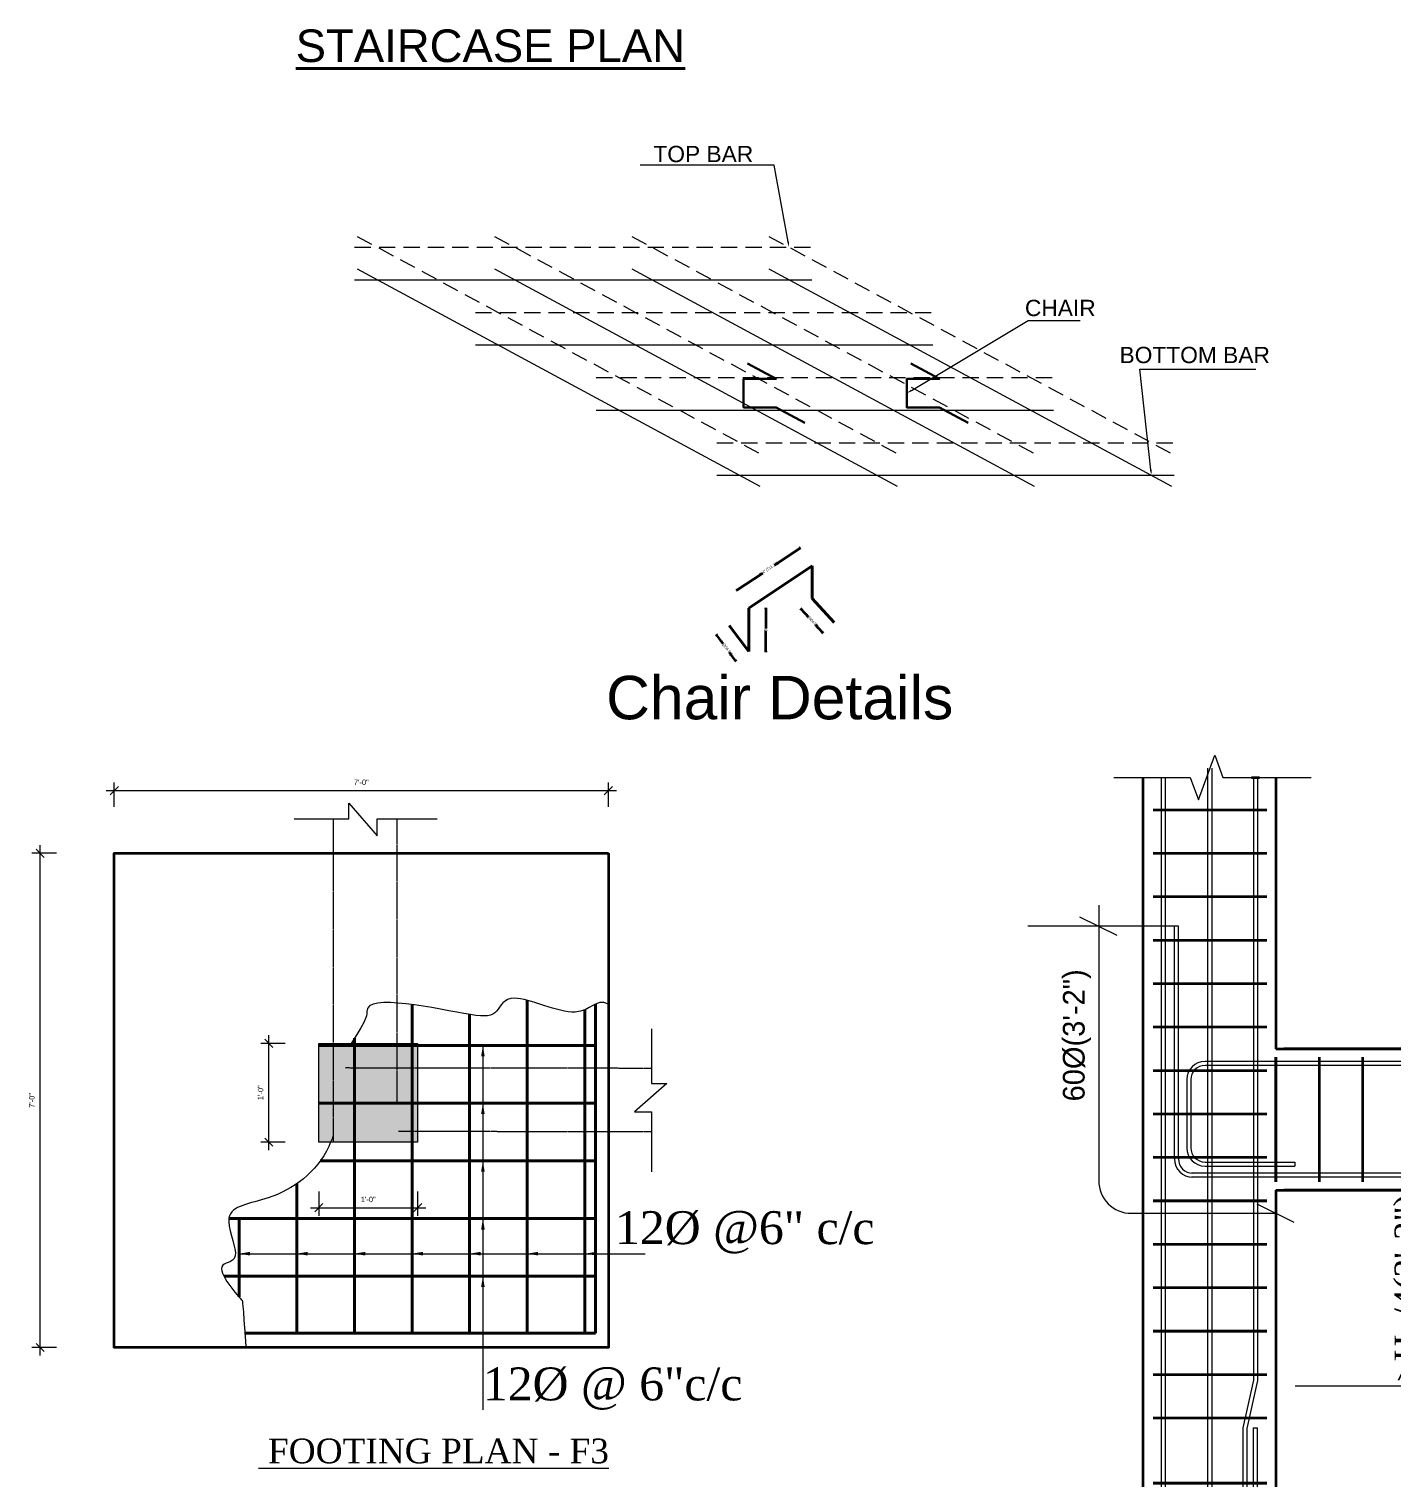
# Model space of a CAD drawing. Header units: inches. Extents: x 85856 to 287200, y -126184 to 75211.
# Drawn here: x 187379 to 187881, y -25104 to -24569 of the extents above; entities that cross this region are included whole.
import ezdxf
from ezdxf.enums import TextEntityAlignment as Align

# ---------------------------------------------------------------- set-up
doc = ezdxf.new("R2010")
doc.units = ezdxf.units.IN
doc.header["$LTSCALE"] = 0.5
doc.header["$MEASUREMENT"] = 0
doc.header["$PDMODE"] = 66
doc.linetypes.add('DASHED2', pattern=[0.375, 0.25, -0.125])
doc.linetypes.add('HIDDEN', pattern=[0.375, 0.25, -0.125])
for name, color, linetype, lineweight in [('0_Dimension', 72, 'Continuous', 9), ('4TEXT', 7, 'Continuous', 20), ('BAR', 5, 'Continuous', 40), ('colfill', 21, 'Continuous', 0), ('DIM', 4, 'Continuous', 5), ('DIM_LINE', 173, 'Continuous', 20), ('dimension', 100, 'Continuous', 13), ('dotted', 131, 'HIDDEN', 13), ('hatch', 9, 'Continuous', 5), ('ST-REINFOR', 201, 'Continuous', 40), ('STIRRUPS', 14, 'Continuous', 18), ('TEXT', 220, 'Continuous', 9), ('TRENCH', 1, 'Continuous', 35), ('wall', 1, 'Continuous', 40), ('WALL SEC', 2, 'Continuous', 35)]:
    doc.layers.add(name, color=color, linetype=linetype, lineweight=lineweight)
doc.layers.add('column', color=4, linetype='Continuous')
doc.styles.add('Arial Narrow', font='ARIALN.TTF')
doc.styles.add('Lettring Text', font='arial.ttf')
doc.styles.add('NIR', font='COPRGTL.TTF')
doc.styles.add('ordinary', font='arial.ttf')
doc.styles.add('PUMORI', font='arial.ttf')
doc.styles.add('Romans', font='romans.shx')
doc.styles.add('TAHOMA', font='tahoma.ttf', dxfattribs={"height": 9})
doc.styles.add('Text', font='GOTHIC.TTF', dxfattribs={"height": 6})
doc.styles.add('TIMES 48', font='times.ttf', dxfattribs={"height": 4})
doc.styles.add('times new roman', font='times.ttf', dxfattribs={"height": 7})
doc.dimstyles.new('1', dxfattribs={"dimtxt": 3, "dimasz": 0.15, "dimexe": 1, "dimexo": 1, "dimgap": 0.055, "dimtad": 1, "dimdec": 3, "dimlfac": 1000, "dimzin": 0, "dimdsep": 46, "dimlunit": 4, "dimtxsty": 'Romans', "dimblk": 'OBLIQUE', "dimcen": 0, "dimdle": 0.15, "dimclrd": 4, "dimclre": 4, "dimclrt": 7, "dimadec": 0, "dimazin": 0, "dimtfac": 1, "dimtdec": 3, "dimtofl": 0, "dimtmove": 2, "dimatfit": 3, "dimldrblk": 'OBLIQUE', "dimfxl": 2, "dimfxlon": 1, "dimtolj": 1, "dimtzin": 0, "dimlwd": -1, "dimarcsym": 0})
doc.dimstyles.new('ARROW', dxfattribs={"dimscale": 96, "dimtxt": 9, "dimasz": 0.125, "dimexe": 0.078125, "dimexo": 0.09375, "dimgap": 0.03125, "dimtad": 1, "dimdec": 0, "dimzin": 3, "dimdsep": 46, "dimlunit": 4, "dimtxsty": 'TAHOMA', "dimcen": 0.09375, "dimclrd": 256, "dimclre": 256, "dimclrt": 256, "dimadec": 0, "dimazin": 0, "dimtfac": 1, "dimtdec": 0, "dimtmove": 0, "dimatfit": 3, "dimfxl": 1, "dimfrac": 2, "dimtolj": 1, "dimtzin": 0, "dimarcsym": 0})
doc.dimstyles.new('Copy of Standard', dxfattribs={"dimtxt": 6, "dimasz": 2.875, "dimexe": 2, "dimexo": 4, "dimgap": 2, "dimtad": 1, "dimdec": 0, "dimrnd": 1, "dimzin": 0, "dimdsep": 46, "dimlunit": 4, "dimtxsty": 'Lettring Text', "dimcen": 0.1, "dimclrd": 7, "dimclre": 7, "dimclrt": 7, "dimazin": 0, "dimtfac": 0.645, "dimtdec": 0, "dimtmove": 1, "dimatfit": 0, "dimfxl": 3, "dimfxlon": 1, "dimtfillclr": 256, "dimtolj": 1, "dimtzin": 0, "dimlwd": -1, "dimlwe": -1, "dimarcsym": 2})
doc.dimstyles.new("gan2'", dxfattribs={"dimscale": 96, "dimtxt": 0.09375, "dimasz": 0.012, "dimexe": 0.09375, "dimexo": 0.15625, "dimgap": 0.03, "dimtad": 1, "dimdec": 1, "dimlfac": 0.25, "dimzin": 3, "dimdsep": 46, "dimlunit": 4, "dimtxsty": 'times new roman', "dimblk": 'gg', "dimcen": 0.09375, "dimdle": 0.09375, "dimse1": 1, "dimse2": 1, "dimclre": 34, "dimadec": 0, "dimazin": 0, "dimtfac": 1, "dimtdec": 1, "dimtix": 1, "dimtmove": 0, "dimatfit": 3, "dimfxl": 1, "dimfrac": 2, "dimtolj": 1, "dimtzin": 1, "dimarcsym": 0})
doc.dimstyles.new('nir 48', dxfattribs={"dimscale": 0.5, "dimtxt": 24, "dimasz": 3, "dimexe": 3, "dimexo": 6, "dimgap": 2, "dimtad": 3, "dimdec": 0, "dimzin": 3, "dimlunit": 4, "dimtxsty": 'NIR', "dimblk": 'OBLIQUE', "dimcen": 2.5, "dimdle": 3, "dimclrt": 3, "dimadec": 0, "dimazin": 0, "dimtfac": 1, "dimtdec": 0, "dimtmove": 2, "dimatfit": 3, "dimfxl": 1, "dimarcsym": 0})

# ---------------------------------------------------------------- blocks, each defined once
blk = doc.blocks.new('*D586')
at = {"layer": '0_Dimension', "color": 0, "linetype": 'Continuous', "lineweight": -2, "transparency": 16777216}
for p, q in [((143016.37, -37331.14), (143006.86, -37337.47)), ((142993.06, -37346.65), (143002.56, -37340.33))]:
    blk.add_line(p, q, dxfattribs=at)
at = {"layer": '0_Dimension', "color": 0, "linetype": 'Continuous', "lineweight": 5, "transparency": 16777216}
for p, q in [((143016.64, -37331.56), (143016.09, -37330.73)), ((142993.33, -37347.07), (142992.78, -37346.24))]:
    blk.add_line(p, q, dxfattribs=at)
at = {"layer": 'Defpoints', "color": 0, "linetype": 'Continuous', "transparency": 16777216}
for p in [(143016.37, -37331.14), (143020.75, -37337.74), (142997.44, -37353.25)]:
    blk.add_point(p, dxfattribs=at)
at = {"layer": '0_Dimension', "linetype": 'Continuous', "transparency": 16777216, "insert": (143004.71, -37338.9), "char_height": 1, "attachment_point": 5, "rotation": 33.6386, "style": 'Arial Narrow'}
blk.add_mtext('\\A1;2\'-4" [711.20]', dxfattribs=at)
blk = doc.blocks.new('_OBLIQUE')
at = {"color": 0, "linetype": 'ByBlock'}
blk.add_line((-0.5, -0.5), (0.5, 0.5), dxfattribs=at)
blk = doc.blocks.new('*D587')
at = {"layer": '0_Dimension', "color": 0, "linetype": 'Continuous', "lineweight": 5, "transparency": 16777216}
for p, q in [((143003.23, -37353.25), (143004.23, -37353.25)), ((143003.23, -37369.25), (143004.23, -37369.25))]:
    blk.add_line(p, q, dxfattribs=at)
at = {"layer": '0_Dimension', "color": 0, "linetype": 'Continuous', "lineweight": -2, "transparency": 16777216}
for p, q in [((143003.73, -37353.25), (143003.73, -37360.8)), ((143003.73, -37369.25), (143003.73, -37361.69))]:
    blk.add_line(p, q, dxfattribs=at)
at = {"layer": 'Defpoints', "color": 0, "linetype": 'Continuous', "transparency": 16777216}
for p in [(142997.44, -37353.25), (142997.44, -37369.25), (143003.73, -37369.25)]:
    blk.add_point(p, dxfattribs=at)
at = {"layer": '0_Dimension', "linetype": 'Continuous', "transparency": 16777216, "insert": (143003.73, -37361.25), "char_height": 1, "attachment_point": 5, "rotation": 90, "style": 'Arial Narrow'}
blk.add_mtext('\\A1;3"', dxfattribs=at)
blk = doc.blocks.new('*D588')
at = {"layer": '0_Dimension', "color": 0, "linetype": 'Continuous', "lineweight": 5, "transparency": 16777216}
for p, q in [((142985.91, -37362.88), (142985.11, -37363.47)), ((142993.09, -37372.49), (142992.29, -37373.09))]:
    blk.add_line(p, q, dxfattribs=at)
at = {"layer": '0_Dimension', "color": 0, "linetype": 'Continuous', "lineweight": -2, "transparency": 16777216}
for p, q in [((142985.51, -37363.18), (142987.9, -37366.37)), ((142992.69, -37372.79), (142990.3, -37369.6))]:
    blk.add_line(p, q, dxfattribs=at)
at = {"layer": 'Defpoints', "color": 0, "linetype": 'Continuous', "transparency": 16777216}
for p in [(142990.27, -37359.63), (142985.51, -37363.18), (142997.44, -37369.25)]:
    blk.add_point(p, dxfattribs=at)
at = {"layer": '0_Dimension', "linetype": 'Continuous', "transparency": 16777216, "insert": (142989.1, -37367.98), "char_height": 1, "attachment_point": 5, "rotation": 306.7222, "style": 'Arial Narrow'}
blk.add_mtext("\\A1;1' [304.80]", dxfattribs=at)
blk = doc.blocks.new('*D589')
at = {"layer": '0_Dimension', "color": 0, "linetype": 'Continuous', "lineweight": 5, "transparency": 16777216}
for p, q in [((143016.98, -37353.19), (143016.24, -37353.87)), ((143025.08, -37362.04), (143024.35, -37362.72))]:
    blk.add_line(p, q, dxfattribs=at)
at = {"layer": '0_Dimension', "color": 0, "linetype": 'Continuous', "lineweight": -2, "transparency": 16777216}
for p, q in [((143016.61, -37353.53), (143019.3, -37356.47)), ((143024.72, -37362.38), (143022.02, -37359.44))]:
    blk.add_line(p, q, dxfattribs=at)
at = {"layer": 'Defpoints', "color": 0, "linetype": 'Continuous', "transparency": 16777216}
for p in [(143020.75, -37349.74), (143028.86, -37358.58), (143024.72, -37362.38)]:
    blk.add_point(p, dxfattribs=at)
at = {"layer": '0_Dimension', "linetype": 'Continuous', "transparency": 16777216, "insert": (143020.66, -37357.96), "char_height": 1, "attachment_point": 5, "rotation": 312.4917, "style": 'Arial Narrow'}
blk.add_mtext("\\A1;1' [304.80]", dxfattribs=at)
blk = doc.blocks.new('gg')
at = {"layer": 'DIM'}
for p, q in [((0, 6), (0, -6)), ((-4.24, -4.24), (4.24, 4.24))]:
    blk.add_line(p, q, dxfattribs=at)
blk = doc.blocks.new('*D511')
at = {"layer": 'Defpoints', "color": 0, "lineweight": -3, "transparency": 16777216}
for p in [(78090.58, 75599.17), (78090.58, 75527), (78128.79, 75527)]:
    blk.add_point(p, dxfattribs=at)
at = {"layer": 'DIM', "color": 0, "lineweight": -2, "transparency": 16777216}
for p, q in [((78128.79, 75600.32), (78128.79, 75601.47)), ((78128.79, 75599.17), (78128.79, 75527)), ((78128.79, 75525.85), (78128.79, 75524.7))]:
    blk.add_line(p, q, dxfattribs=at)
at = {"layer": 'DIM', "color": 0, "lineweight": -2, "transparency": 16777216, "xscale": 1.152, "yscale": 1.152, "zscale": 1.152}
for p, rotation in [((78128.79, 75599.17), 270), ((78128.79, 75527), 90)]:
    blk.add_blockref('gg', p, dxfattribs=dict(at, rotation=rotation))
at = {"layer": 'DIM', "color": 0, "transparency": 16777216, "insert": (78119.87, 75563.08), "char_height": 9, "attachment_point": 5, "rotation": 90, "style": 'times new roman'}
blk.add_mtext('\\A1;>Hc/4(2\'-2")', dxfattribs=at)
blk = doc.blocks.new('*D512')
at = {"layer": 'Defpoints', "color": 0, "lineweight": -3, "transparency": 16777216}
for p in [(78053.04, 75275.33), (78128.73, 75275.33), (78090.58, 75203.17)]:
    blk.add_point(p, dxfattribs=at)
at = {"layer": 'DIM', "color": 0, "lineweight": -2, "transparency": 16777216}
for p, q in [((78128.73, 75276.48), (78128.73, 75277.64)), ((78128.73, 75203.17), (78128.73, 75275.33)), ((78128.73, 75202.01), (78128.73, 75200.86))]:
    blk.add_line(p, q, dxfattribs=at)
at = {"layer": 'DIM', "color": 0, "lineweight": -2, "transparency": 16777216, "xscale": 1.152, "yscale": 1.152, "zscale": 1.152}
for p, rotation in [((78128.73, 75275.33), 270), ((78128.73, 75203.17), 90)]:
    blk.add_blockref('gg', p, dxfattribs=dict(at, rotation=rotation))
at = {"layer": 'DIM', "color": 0, "transparency": 16777216, "insert": (78119.82, 75239.25), "char_height": 9, "attachment_point": 5, "rotation": 90, "style": 'times new roman'}
blk.add_mtext('\\A1;>Hc/4(2\'-2")', dxfattribs=at)
blk = doc.blocks.new('*D513')
at = {"layer": 'Defpoints', "color": 0, "lineweight": -3, "transparency": 16777216}
for p in [(78128.79, 75527), (78128.79, 75527), (78053.04, 75275.33)]:
    blk.add_point(p, dxfattribs=at)
at = {"layer": 'DIM', "color": 0, "lineweight": -2, "transparency": 16777216}
blk.add_line((78128.79, 75276.48), (78128.79, 75525.85), dxfattribs=at)
at = {"layer": 'DIM', "color": 0, "lineweight": -2, "transparency": 16777216, "xscale": 1.152, "yscale": 1.152, "zscale": 1.152}
for p, rotation in [((78128.79, 75527), 90), ((78128.79, 75275.33), 270)]:
    blk.add_blockref('gg', p, dxfattribs=dict(at, rotation=rotation))
at = {"layer": 'DIM', "color": 0, "transparency": 16777216, "insert": (78119.87, 75401.17), "char_height": 9, "attachment_point": 5, "rotation": 90, "style": 'times new roman'}
blk.add_mtext('\\A1;<Hc/2(4\'-4")', dxfattribs=at)
blk = doc.blocks.new('*D514')
at = {"layer": 'Defpoints', "color": 0, "lineweight": -3, "transparency": 16777216}
for p in [(78156.98, 75527), (78156.98, 75527), (78081.24, 75275.33)]:
    blk.add_point(p, dxfattribs=at)
at = {"layer": 'DIM', "color": 0, "lineweight": -2, "transparency": 16777216}
for p, q in [((78156.73, 75527), (78156.9, 75527)), ((78156.98, 75275.46), (78156.98, 75526.88)), ((78081.49, 75275.33), (78157.06, 75275.33))]:
    blk.add_line(p, q, dxfattribs=at)
at = {"layer": 'DIM', "color": 0, "lineweight": -3, "transparency": 16777216}
for points in [[(78156.96, 75526.88), (78157, 75526.88), (78156.98, 75527)], [(78156.96, 75275.46), (78157, 75275.46), (78156.98, 75275.33)]]:
    blk.add_solid(points, dxfattribs=at)
at = {"layer": 'DIM', "color": 7, "transparency": 16777216, "insert": (78150.94, 75401.17), "char_height": 9, "attachment_point": 5, "rotation": 90, "style": 'TAHOMA'}
blk.add_mtext('\\A1;zone for splicing of column bars', dxfattribs=at)
blk = doc.blocks.new('*D1121')
at = {"layer": 'Defpoints', "color": 0, "transparency": 16777216}
for p in [(84188, -112604.92), (84201.66, -112604.92), (84201.66, -112695.93)]:
    blk.add_point(p, dxfattribs=at)
at = {"layer": 'DIM_LINE', "color": 0, "linetype": 'ByBlock', "lineweight": -2, "transparency": 16777216}
blk.add_line((84188, -112697.43), (84188, -112603.42), dxfattribs=at)
at = {"layer": 'DIM_LINE', "color": 0, "lineweight": -2, "transparency": 16777216}
for p, q in [((84191, -112604.92), (84186.5, -112604.92)), ((84191, -112695.93), (84186.5, -112695.93))]:
    blk.add_line(p, q, dxfattribs=at)
at = {"layer": 'DIM_LINE', "color": 0, "lineweight": -2, "transparency": 16777216, "xscale": 1.5, "yscale": 1.5, "zscale": 1.5}
for p, rotation in [((84188, -112604.92), 90), ((84188, -112695.93), 270)]:
    blk.add_blockref('_OBLIQUE', p, dxfattribs=dict(at, rotation=rotation))
at = {"layer": 'DIM_LINE', "color": 3, "transparency": 16777216, "insert": (84186.47, -112650.43), "char_height": 1, "attachment_point": 5, "rotation": 90, "style": 'NIR'}
blk.add_mtext('7\'-0"', dxfattribs=at)
blk = doc.blocks.new('*D1122')
at = {"layer": 'Defpoints', "color": 0, "transparency": 16777216}
for p in [(84292.68, -112593.37), (84201.66, -112604.92), (84292.68, -112604.92)]:
    blk.add_point(p, dxfattribs=at)
at = {"layer": 'DIM_LINE', "color": 0, "linetype": 'ByBlock', "lineweight": -2, "transparency": 16777216}
blk.add_line((84200.16, -112593.37), (84294.18, -112593.37), dxfattribs=at)
at = {"layer": 'DIM_LINE', "color": 0, "lineweight": -2, "transparency": 16777216}
for p, q in [((84201.66, -112596.37), (84201.66, -112591.87)), ((84292.68, -112596.37), (84292.68, -112591.87))]:
    blk.add_line(p, q, dxfattribs=at)
at = {"layer": 'DIM_LINE', "color": 0, "lineweight": -2, "transparency": 16777216, "xscale": 1.5, "yscale": 1.5, "zscale": 1.5, "rotation": 180}
blk.add_blockref('_OBLIQUE', (84201.66, -112593.37), dxfattribs=at)
at = {"layer": 'DIM_LINE', "color": 0, "lineweight": -2, "transparency": 16777216, "xscale": 1.5, "yscale": 1.5, "zscale": 1.5}
blk.add_blockref('_OBLIQUE', (84292.68, -112593.37), dxfattribs=at)
at = {"layer": 'DIM_LINE', "color": 3, "transparency": 16777216, "insert": (84247.17, -112591.84), "char_height": 1, "attachment_point": 5, "style": 'NIR'}
blk.add_mtext('7\'-0"', dxfattribs=at)
blk = doc.blocks.new('*D1127')
at = {"layer": 'Defpoints', "color": 0, "transparency": 16777216}
for p in [(84230.13, -112639.92), (84239.33, -112639.92), (84239.33, -112658.11)]:
    blk.add_point(p, dxfattribs=at)
at = {"layer": 'DIM_LINE', "color": 0, "linetype": 'ByBlock', "lineweight": -2, "transparency": 16777216}
blk.add_line((84230.13, -112659.61), (84230.13, -112638.42), dxfattribs=at)
at = {"layer": 'DIM_LINE', "color": 0, "lineweight": -2, "transparency": 16777216}
for p, q in [((84233.13, -112639.92), (84228.63, -112639.92)), ((84233.13, -112658.11), (84228.63, -112658.11))]:
    blk.add_line(p, q, dxfattribs=at)
at = {"layer": 'DIM_LINE', "color": 0, "lineweight": -2, "transparency": 16777216, "xscale": 1.5, "yscale": 1.5, "zscale": 1.5}
for p, rotation in [((84230.13, -112639.92), 90), ((84230.13, -112658.11), 270)]:
    blk.add_blockref('_OBLIQUE', p, dxfattribs=dict(at, rotation=rotation))
at = {"layer": 'DIM_LINE', "color": 3, "transparency": 16777216, "insert": (84228.61, -112649.01), "char_height": 1, "attachment_point": 5, "rotation": 90, "style": 'NIR'}
blk.add_mtext('1\'-0"', dxfattribs=at)
blk = doc.blocks.new('*D1128')
at = {"layer": 'Defpoints', "color": 0, "transparency": 16777216}
for p in [(84239.33, -112658.11), (84257.54, -112658.11), (84257.54, -112670.19)]:
    blk.add_point(p, dxfattribs=at)
at = {"layer": 'DIM_LINE', "color": 0, "lineweight": -2, "transparency": 16777216}
for p, q in [((84239.33, -112667.19), (84239.33, -112671.69)), ((84257.54, -112667.19), (84257.54, -112671.69))]:
    blk.add_line(p, q, dxfattribs=at)
at = {"layer": 'DIM_LINE', "color": 0, "linetype": 'ByBlock', "lineweight": -2, "transparency": 16777216}
blk.add_line((84237.83, -112670.19), (84259.04, -112670.19), dxfattribs=at)
at = {"layer": 'DIM_LINE', "color": 0, "lineweight": -2, "transparency": 16777216, "xscale": 1.5, "yscale": 1.5, "zscale": 1.5, "rotation": 180}
blk.add_blockref('_OBLIQUE', (84239.33, -112670.19), dxfattribs=at)
at = {"layer": 'DIM_LINE', "color": 0, "lineweight": -2, "transparency": 16777216, "xscale": 1.5, "yscale": 1.5, "zscale": 1.5}
blk.add_blockref('_OBLIQUE', (84257.54, -112670.19), dxfattribs=at)
at = {"layer": 'DIM_LINE', "color": 3, "transparency": 16777216, "insert": (84248.44, -112668.68), "char_height": 1, "attachment_point": 5, "style": 'NIR'}
blk.add_mtext('1\'-0"', dxfattribs=at)
blk = doc.blocks.new('MM')
at = {"layer": 'BAR', "linetype": 'DASHED2', "lineweight": 0, "ltscale": 48}
for p, q in [((142853.1990374, -37216.3164975), (143001.5204004, -37296.3164975)), ((142903.7552484, -37216.3164975), (143052.0766114, -37296.3164975)), ((142954.3114575, -37216.3164975), (143102.6328214, -37296.3164975)), ((143004.8676695, -37216.3164975), (143153.1890319, -37296.3164975)), ((142852.1890701, -37220.3164975), (143020.7097715, -37220.3164975)), ((142896.6854786, -37244.3164975), (143065.2061809, -37244.3164975)), ((142941.181888, -37268.3164975), (143109.7025903, -37268.3164975)), ((142985.6782964, -37292.3164975), (143154.1989983, -37292.3164975))]:
    blk.add_line(p, q, dxfattribs=at)
at = {"layer": 'dimension', "linetype": 'Continuous', "extrusion": (0, 0, -1)}
for points in [[(-143011.9254507, -37218.3488514), (-143006.7694787, -37190.033128), (-142957.3694881, -37190.033128)], [(-143057.3625559, -37273.0751374), (-143100.3170675, -37247.3309377), (-143119.4821833, -37247.3309377)], [(-143145.5545567, -37302.3284588), (-143141.4834398, -37265.2714449), (-143184.27541, -37265.2714449)]]:
    blk.add_lwpolyline(points, dxfattribs=at)
for points in [[(-143011.5975097, -37218.4085658), (-143012.2837371, -37220.3164975), (-143012.2533921, -37218.2891371)], [(-143057.1911968, -37272.7892227), (-143055.6470693, -37274.1032916), (-143057.5339154, -37273.361052)], [(-143145.2232169, -37302.3648601), (-143145.7729629, -37304.3164975), (-143145.8858961, -37302.2920575)]]:
    blk.add_solid(points, dxfattribs=at)
at = {"layer": 'wall', "lineweight": 0, "ltscale": 48}
for p, q in [((142853.1990374, -37228.3164975), (143001.5204004, -37308.3164975)), ((142903.7552484, -37228.3164975), (143052.0766114, -37308.3164975)), ((142954.3114575, -37228.3164975), (143102.6328214, -37308.3164975)), ((143004.8676695, -37228.3164975), (143153.1890319, -37308.3164975)), ((142852.1890701, -37232.3164975), (143020.7097715, -37232.3164975)), ((142896.6854786, -37256.3164975), (143065.2061809, -37256.3164975)), ((142941.181888, -37280.3164975), (143109.7025903, -37280.3164975)), ((142985.6782964, -37304.3164975), (143154.1989983, -37304.3164975))]:
    blk.add_line(p, q, dxfattribs=at)
at = {"layer": 'wall', "linetype": 'Continuous'}
for p, q in [((142997.4425999, -37353.2463377), (143020.7539421, -37337.7356542)), ((143020.7539421, -37337.7356542), (143020.7539421, -37349.7356542)), ((143020.7539421, -37349.7356542), (143028.8597384, -37358.5841611)), ((142997.4425999, -37369.2463377), (142997.4425999, -37353.2463377)), ((142990.2673756, -37359.6278045), (142997.4425999, -37369.2463377))]:
    blk.add_line(p, q, dxfattribs=at)
at = {"layer": 'wall', "lineweight": 30}
for points in [[(142996.9619249, -37263.1648123), (143007.5235733, -37268.8614418), (142995.5235733, -37268.8614418), (142995.5235733, -37279.3451415), (143007.5235733, -37279.3451415), (143018.0852207, -37285.041771)], [(143057.085421, -37263.1648123), (143067.6470679, -37268.8614418), (143055.6470693, -37268.8614418), (143055.6470693, -37279.3451415), (143067.6470679, -37279.3451415), (143078.2087167, -37285.041771)]]:
    blk.add_lwpolyline(points, dxfattribs=at)
at = {"layer": '4TEXT', "lineweight": 15, "ltscale": 48, "char_height": 6, "attachment_point": 9, "style": 'PUMORI'}
for s, insert in [('TOP BAR', (142999.0846261, -37189.0594714)), ('CHAIR', (143125.253764, -37245.7824194)), ('BOTTOM BAR', (143189.4459542, -37263.1000116))]:
    blk.add_mtext(s, dxfattribs=dict(at, insert=insert))
at = {"layer": '4TEXT', "lineweight": 15, "insert": (143008.8331996, -37386.3339774), "char_height": 16, "width": 826.180870652, "attachment_point": 5, "style": 'PUMORI'}
blk.add_mtext('Chair Details', dxfattribs=at)
at = {"layer": '0_Dimension', "linetype": 'Continuous'}
for p1, p2, distance, picture, middle in [((142997.4425999, -37353.2463377), (143020.7539421, -37337.7356542), 7.9184476, '*D586', (143004.7118233, -37338.8985087)), ((143020.7539421, -37349.7356542), (143028.8597384, -37358.5841611), -5.6197117, '*D589', (143020.6630022, -37357.9559275)), ((142997.4425999, -37369.2463377), (142990.2673756, -37359.6278045), 5.9329222, '*D588', (142989.0994874, -37367.9845747))]:
    dim = blk.add_aligned_dim(p1=p1, p2=p2, distance=distance, dimstyle='1', dxfattribs=at)
    dim.commit()
    dim.dimension.update_dxf_attribs({"geometry": picture, "text_midpoint": middle})
dim = blk.add_aligned_dim(p1=(142997.4425999, -37353.2463377), p2=(142997.4425999, -37369.2463377), distance=6.2827792, text='3"', dimstyle='1', dxfattribs=at)
dim.commit()
dim.dimension.update_dxf_attribs({"geometry": '*D587', "text_midpoint": (143003.7253791, -37361.2463377)})
blk = doc.blocks.new('EWTDF')
at = {"layer": 'colfill'}
for p, q in [((78061.92, 75511.66), (78063.42, 75511.66)), ((78059.46, 75392.57), (78057.96, 75392.57))]:
    blk.add_line(p, q, dxfattribs=at)
at = {"layer": 'DIM'}
for p, q in [((77997.87, 75699.78), (78011.55, 75693.1)), ((78063.12, 75594.06), (78076.8, 75587.37)), ((78135.7, 75527), (78077.35, 75527)), ((77984.9, 75350.21), (77952.72, 75306.18)), ((77952.72, 75306.18), (77990.08, 75317.74)), ((78053.04, 75275.33), (78175.01, 75275.33))]:
    blk.add_line(p, q, dxfattribs=at)
at = {"layer": 'DIM', "linetype": 'HIDDEN'}
blk.add_line((78033.54, 75696.34), (77978.67, 75696.34), dxfattribs=at)
at = {"layer": 'DIM'}
blk.add_lwpolyline([(78004.91, 75704.18), (78004.91, 75602.62, 0.414214), (78016.91, 75590.62), (78070.17, 75590.62)], format="xyb", dxfattribs=at)
blk.add_ellipse((78041.83, 75351.48), major_axis=(-1.88, 84), ratio=0.677645, start_param=1.968998, end_param=7.853982, dxfattribs=at)
at = {"layer": 'hatch', "linetype": 'Continuous'}
for points in [[(78010.5, 75751.14), (78038.65, 75751.14), (78041.65, 75742.9), (78047.65, 75759.38), (78050.65, 75751.14), (78083.16, 75751.14)], [(78194.22, 75582.29), (78194.22, 75616.19), (78202.47, 75619.19), (78185.98, 75625.19), (78194.22, 75628.19), (78194.22, 75667.43)], [(78194.22, 75138.29), (78194.22, 75176.19), (78202.47, 75179.19), (78185.98, 75185.19), (78194.22, 75188.19), (78194.22, 75211.15)], [(78010.5, 75065.32), (78038.65, 75065.32), (78041.65, 75057.07), (78047.65, 75073.56), (78050.65, 75065.32), (78083.16, 75065.32)]]:
    blk.add_lwpolyline(points, dxfattribs=at)
at = {"layer": 'STIRRUPS', "const_width": 1}
for points in [[(78066.92, 75739.22), (78024.92, 75739.22)], [(78066.92, 75723.22), (78024.92, 75723.22)], [(78066.92, 75707.22), (78024.92, 75707.22)], [(78066.92, 75691.22), (78024.92, 75691.22)], [(78066.92, 75675.22), (78024.92, 75675.22)], [(78066.92, 75659.22), (78024.92, 75659.22)], [(78070.17, 75648.17), (78070.17, 75602.12)], [(78086.17, 75648.17), (78086.17, 75602.12)], [(78102.17, 75648.17), (78102.17, 75602.12)], [(78118.17, 75648.17), (78118.17, 75602.12)], [(78134.17, 75648.17), (78134.17, 75602.12)], [(78150.17, 75648.17), (78150.17, 75602.12)], [(78166.17, 75648.17), (78166.17, 75602.12)], [(78182.17, 75648.17), (78182.17, 75602.12)], [(78066.92, 75643.22), (78024.92, 75643.22)], [(78066.92, 75627.22), (78024.92, 75627.22)], [(78066.92, 75611.22), (78024.92, 75611.22)], [(78066.92, 75611.22), (78024.92, 75611.22)], [(78066.92, 75595.22), (78024.92, 75595.22)], [(78066.92, 75579.22), (78024.92, 75579.22)], [(78066.92, 75563.22), (78024.92, 75563.22)], [(78066.92, 75547.22), (78024.92, 75547.22)], [(78066.92, 75531.22), (78024.92, 75531.22)], [(78066.92, 75515.22), (78024.92, 75515.22)], [(78066.92, 75491.22), (78024.92, 75491.22)], [(78066.92, 75467.22), (78024.92, 75467.22)], [(78066.92, 75443.22), (78024.92, 75443.22)], [(78066.92, 75419.22), (78024.92, 75419.22)], [(78066.92, 75395.22), (78024.92, 75395.22)], [(78066.92, 75371.22), (78024.92, 75371.22)], [(78066.92, 75347.22), (78024.92, 75347.22)], [(78066.92, 75323.22), (78024.92, 75323.22)], [(78066.92, 75291.22), (78024.92, 75291.22)], [(78066.92, 75275.22), (78024.92, 75275.22)], [(78066.92, 75259.22), (78024.92, 75259.22)], [(78066.92, 75243.22), (78024.92, 75243.22)], [(78066.92, 75227.22), (78024.92, 75227.22)], [(78066.92, 75211.22), (78024.92, 75211.22)], [(78070.17, 75200.17), (78070.17, 75158.12)], [(78086.17, 75200.17), (78086.17, 75158.12)], [(78102.17, 75200.17), (78102.17, 75158.12)], [(78118.17, 75200.17), (78118.17, 75158.12)], [(78134.17, 75200.17), (78134.17, 75158.12)], [(78150.17, 75200.17), (78150.17, 75158.12)], [(78166.17, 75200.17), (78166.17, 75158.12)], [(78066.92, 75195.22), (78024.92, 75195.22)], [(78066.92, 75179.22), (78024.92, 75179.22)], [(78066.92, 75163.22), (78024.92, 75163.22)], [(78066.92, 75147.22), (78024.92, 75147.22)], [(78066.92, 75131.22), (78024.92, 75131.22)], [(78066.92, 75115.22), (78024.92, 75115.22)], [(78066.92, 75099.22), (78024.92, 75099.22)], [(78066.92, 75083.22), (78024.92, 75083.22)]]:
    blk.add_lwpolyline(points, dxfattribs=at)
at = {"layer": 'TRENCH'}
for p, q in [((78021.17, 75751.14), (78021.17, 75065.32)), ((78061.17, 75751.14), (78064.17, 75751.14)), ((78070.17, 75751.14), (78070.17, 75651.17)), ((78070.17, 75651.17), (78194.22, 75651.17)), ((78194.22, 75651.17), (78073.17, 75651.17)), ((78070.17, 75599.17), (78070.17, 75203.17)), ((78070.17, 75599.17), (78194.22, 75599.17)), ((78194.22, 75599.17), (78073.17, 75599.17)), ((78070.17, 75222.11), (78194.22, 75222.11)), ((78070.17, 75203.17), (78194.22, 75203.17)), ((78070.17, 75155.17), (78194.22, 75155.17)), ((78070.17, 75155.17), (78070.17, 75065.32)), ((78070.17, 75155.17), (78194.22, 75155.17)), ((78194.22, 75155.17), (78073.17, 75155.17))]:
    blk.add_line(p, q, dxfattribs=at)
at = {"layer": 'wall', "color": 3, "lineweight": 0}
for p, q in [((78032.79, 75610.66), (78032.79, 75696.34)), ((78034.29, 75696.34), (78032.79, 75696.34)), ((78034.29, 75610.66), (78034.29, 75696.34)), ((78194.22, 75646.61), (78044.07, 75646.61)), ((78194.22, 75645.11), (78044.07, 75645.11)), ((78037.32, 75639.86), (78037.32, 75614.77)), ((78038.82, 75639.86), (78038.82, 75614.77)), ((78044.07, 75609.52), (78077.2, 75609.52)), ((78044.07, 75608.02), (78077.2, 75608.02)), ((78077.2, 75609.52), (78077.2, 75608.02)), ((78194.22, 75605.41), (78039.09, 75605.41)), ((78194.22, 75603.91), (78039.09, 75603.91)), ((78029.42, 75399.41), (78027.92, 75399.41)), ((78032.79, 75166.66), (78032.79, 75252.34)), ((78034.29, 75252.34), (78032.79, 75252.34)), ((78034.29, 75166.66), (78034.29, 75252.34)), ((78194.22, 75198.61), (78044.07, 75198.61)), ((78194.22, 75197.11), (78044.07, 75197.11)), ((78037.32, 75191.86), (78037.32, 75171.99)), ((78038.82, 75191.86), (78038.82, 75171.99)), ((78044.07, 75166.74), (78077.2, 75166.74)), ((78044.07, 75165.24), (78077.2, 75165.24)), ((78077.2, 75166.74), (78077.2, 75165.24)), ((78194.22, 75161.41), (78039.54, 75161.41)), ((78194.22, 75159.91), (78039.54, 75159.91))]:
    blk.add_line(p, q, dxfattribs=at)
for points in [[(78027.92, 75751.14), (78027.92, 75418.06), (78031.87, 75399.25), (78031.87, 75275.33)], [(78029.42, 75751.14), (78029.42, 75418.21), (78033.37, 75399.41), (78033.37, 75275.33)], [(78045.17, 75068.8), (78045.17, 75754.63)], [(78046.67, 75068.8), (78046.67, 75754.63)], [(78061.92, 75751.14), (78061.92, 75529.19), (78057.96, 75511.56), (78057.96, 75392.57)], [(78063.42, 75751.14), (78063.42, 75529.02), (78059.46, 75511.4), (78059.46, 75392.57)], [(78061.92, 75065.32), (78061.92, 75511.66)], [(78063.42, 75065.32), (78063.42, 75511.66)], [(78027.92, 75399.41), (78027.92, 75065.32)], [(78029.42, 75399.41), (78029.42, 75065.32)]]:
    blk.add_lwpolyline(points, dxfattribs=at)
for centre, radius, start, end in [((78044.07, 75639.86), 6.75, 90, 180), ((78044.07, 75639.86), 5.25, 90, 180), ((78044.07, 75614.77), 6.75, 180, 270), ((78044.07, 75614.77), 5.25, 180, 270), ((78039.54, 75610.66), 6.75, 180, 270), ((78039.54, 75610.66), 5.25, 180, 270), ((78044.07, 75191.86), 6.75, 90, 180), ((78044.07, 75191.86), 5.25, 90, 180), ((78044.07, 75171.99), 6.75, 180, 270), ((78044.07, 75171.99), 5.25, 180, 270), ((78039.54, 75166.66), 6.75, 180, 270), ((78039.54, 75166.66), 5.25, 180, 270)]:
    blk.add_arc(centre, radius, start, end, dxfattribs=at)
at = {"layer": 'DIM', "style": 'Text'}
blk.add_text(' beam', height=8, dxfattribs=at).set_placement((78172.72, 75677.63))
blk.add_text('60%%C(3\'-2")', height=8, rotation=90, dxfattribs=at).set_placement((77999.71, 75631.86))
at = {"layer": 'TEXT', "style": 'TAHOMA'}
for s, height, p in [('X', 14, (77935.94, 75297.47)), ('slab', 8, (78189.68, 75254.02)), (' beam', 8, (78204.83, 75212.39))]:
    blk.add_text(s, height=height, dxfattribs=at).set_placement(p)
at = {"layer": 'TEXT', "insert": (77986.58, 75046.56), "char_height": 14, "width": 247.7523, "attachment_point": 1, "style": 'TAHOMA'}
blk.add_mtext('{\\LL-SECTION OF COLUMN WITH LAPPING}', dxfattribs=at)
at = {"layer": 'DIM'}
for base, p1, p2, text, picture, middle in [((78128.79, 75527), (78090.58, 75599.17), (78090.58, 75527), '>Hc/4(2\'-2")', '*D511', (78119.87, 75563.08)), ((78128.79, 75527), (78053.04, 75275.33), (78128.79, 75527), '<Hc/2(4\'-4")', '*D513', (78119.87, 75401.17)), ((78128.73, 75275.33), (78090.58, 75203.17), (78053.04, 75275.33), '>Hc/4(2\'-2")', '*D512', (78119.82, 75239.25))]:
    dim = blk.add_linear_dim(base=base, p1=p1, p2=p2, angle=90, text=text, dimstyle="gan2'", dxfattribs=at)
    dim.commit()
    dim.dimension.update_dxf_attribs({"geometry": picture, "text_midpoint": middle})
dim = blk.add_linear_dim(base=(78156.98, 75527), p1=(78081.24, 75275.33), p2=(78156.98, 75527), angle=90, text='zone for splicing of column bars', dimstyle='ARROW', override={"dimscale": 1, "dimtmove": 1}, dxfattribs=at)
dim.commit()
dim.dimension.update_dxf_attribs({"geometry": '*D514', "text_midpoint": (78150.94, 75401.17)})
for points in [[(78146.69, 75648.92), (78146.69, 75682.17), (78167.27, 75682.17)], [(78166.52, 75216.85), (78166.52, 75257.11), (78187.1, 75257.11)], [(78182.87, 75168.26), (78182.87, 75215.49), (78203.45, 75215.49)]]:
    blk.add_leader(points, dimstyle='ARROW', override={"dimscale": 1, "dimgap": 0.03125, "dimtad": 0}, dxfattribs=at)
blk = doc.blocks.new('DFHRH')
at = {"layer": 'column'}
blk.add_hatch(color=256, dxfattribs=at).paths.add_polyline_path([(84239.34, -112639.91), (84239.34, -112658.11), (84257.54, -112658.11), (84257.54, -112639.91)])
at = {"layer": 'DIM_LINE'}
blk.add_lwpolyline([(84239.33, -112658.11), (84239.33, -112639.92), (84257.54, -112639.92), (84257.54, -112658.11), (84239.33, -112658.11)], dxfattribs=at)
for points, knots in [([(84292.68, -112632.69), (84290.33, -112631.53), (84288.37, -112636.78), (84274.05, -112629.58), (84272.2, -112634.92), (84267.8, -112635.24), (84246.25, -112630.05), (84248.46, -112635.09), (84245.29, -112639.92)], [37.108323, 37.108323, 37.108323, 37.108323, 43.242576, 49.95234, 54.997892, 60.978869, 73.418852, 74.956326, 74.956326, 74.956326, 74.956326]), ([(84241.95, -112657.01), (84241.72, -112657.66), (84239.47, -112663.24), (84231.58, -112669.17), (84220.56, -112669.89), (84225.59, -112680.43), (84218.44, -112679.91), (84225.3, -112687.34), (84225.3, -112687.34), (84225.91, -112695.74)], [32.721337, 32.721337, 32.721337, 32.721337, 33.919159, 43.242576, 49.95234, 54.997892, 60.978869, 73.418852, 75.377123, 75.377123, 75.377123, 75.377123])]:
    blk.add_open_spline(points, degree=3, knots=knots, dxfattribs=at)
at = {"layer": 'dotted'}
for p, q in [((84242.04, -112658.11), (84242.04, -112598.58)), ((84253.74, -112598.58), (84253.74, -112650.77)), ((84244.25, -112644.4), (84300.61, -112644.47)), ((84254, -112656.1), (84300.61, -112656.17))]:
    blk.add_line(p, q, dxfattribs=at)
at = {"layer": 'hatch', "linetype": 'Continuous'}
for points in [[(84234.82, -112598.58), (84244.88, -112598.58), (84244.88, -112595.7), (84250.08, -112601.68), (84250.08, -112598.58), (84261.13, -112598.58)], [(84300.61, -112637.25), (84300.61, -112647.31), (84303.48, -112647.31), (84297.5, -112652.51), (84300.61, -112652.51), (84300.61, -112663.57)]]:
    blk.add_lwpolyline(points, dxfattribs=at)
at = {"layer": 'ST-REINFOR'}
for p, q in [((84256.51, -112693.26), (84256.51, -112632.9)), ((84277.75, -112693.26), (84277.75, -112632)), ((84288.36, -112693.26), (84288.37, -112633.69)), ((84290.32, -112693.33), (84290.33, -112632.69)), ((84267.13, -112693.26), (84267.13, -112634.6)), ((84245.89, -112693.26), (84245.89, -112638.98)), ((84239.33, -112640.34), (84290.33, -112640.34)), ((84239.33, -112650.96), (84290.33, -112650.96)), ((84239.58, -112661.58), (84290.33, -112661.58)), ((84235.27, -112693.26), (84235.27, -112665.78)), ((84222.76, -112672.2), (84290.33, -112672.2)), ((84224.65, -112686.61), (84224.65, -112672.2)), ((84221.88, -112682.82), (84290.33, -112682.82)), ((84225.67, -112693.33), (84290.32, -112693.33))]:
    blk.add_line(p, q, dxfattribs=at)
at = {"layer": 'TRENCH'}
blk.add_lwpolyline([(84292.68, -112604.92), (84292.68, -112695.93), (84201.66, -112695.93), (84201.66, -112604.92), (84292.68, -112604.92)], dxfattribs=at)
at = {"layer": 'TEXT', "style": 'TIMES 48'}
blk.add_text('%%U FOOTING PLAN - F3', height=4.5513, dxfattribs=at).set_placement((84228.25, -112717.27))
at = {"layer": 'TEXT', "char_height": 6.0684, "attachment_point": 7, "style": 'TIMES 48'}
for s, insert in [('12Ø @6" c/c', (84293.9, -112678.66)), ('12Ø @ 6"c/c ', (84269.56, -112707.44))]:
    blk.add_mtext(s, dxfattribs=dict(at, insert=insert))
at = {"layer": 'DIM_LINE'}
for base, p1, p2, angle, text, picture, middle in [((84292.68, -112593.37), (84201.66, -112604.92), (84292.68, -112604.92), 180, '7\'-0"', '*D1122', (84247.17, -112591.84)), ((84188, -112604.92), (84201.66, -112695.93), (84201.66, -112604.92), 90, '7\'-0"', '*D1121', (84186.47, -112650.43)), ((84230.13, -112639.92), (84239.33, -112658.11), (84239.33, -112639.92), 90, '1\'-0"', '*D1127', (84228.61, -112649.01))]:
    dim = blk.add_linear_dim(base=base, p1=p1, p2=p2, angle=angle, text=text, dimstyle='nir 48', override={"dimtxt": 2, "dimfxl": 6, "dimfxlon": 1, "dimarcsym": 1}, dxfattribs=at)
    dim.commit()
    dim.dimension.update_dxf_attribs({"geometry": picture, "text_midpoint": middle})
dim = blk.add_linear_dim(base=(84257.54, -112670.19), p1=(84239.33, -112658.11), p2=(84257.54, -112658.11), text='1\'-0"', dimstyle='nir 48', override={"dimtxt": 2, "dimfxl": 6, "dimfxlon": 1, "dimarcsym": 1}, dxfattribs=at)
dim.commit()
dim.dimension.update_dxf_attribs({"geometry": '*D1128', "text_midpoint": (84248.44, -112668.68)})
at = {"layer": 'hatch', "linetype": 'Continuous'}
for points in [[(84269.57, -112640.34), (84269.57, -112653.23)], [(84269.57, -112650.96), (84269.57, -112661.88)], [(84269.57, -112661.58), (84269.57, -112675.21)], [(84269.57, -112672.22), (84269.56, -112693.03)], [(84224.65, -112678.66), (84299.44, -112678.66)], [(84235.27, -112678.66), (84299.44, -112678.66)], [(84245.89, -112678.66), (84299.44, -112678.66)], [(84256.51, -112678.66), (84299.44, -112678.66)], [(84267.13, -112678.66), (84299.44, -112678.66)], [(84277.75, -112678.66), (84299.44, -112678.66)], [(84288.37, -112678.66), (84299.44, -112678.66)], [(84269.57, -112682.82), (84269.56, -112707.44)]]:
    blk.add_leader(points, dimstyle='Copy of Standard', override={"dimasz": 2, "dimtad": 0}, dxfattribs=at)

msp = doc.modelspace()

# ---------------------------------------------------------------- block references
at = {"color": 0, "lineweight": -3}
msp.add_blockref('EWTDF', (109768.43, -100596.37), dxfattribs=at)
at = {"layer": 'DIM_LINE', "xscale": 2, "yscale": 2, "zscale": 2}
msp.add_blockref('DFHRH', (19007.3, 200336.71), dxfattribs=at)
at = {"layer": 'WALL SEC', "color": 0}
msp.add_blockref('MM', (44646.97, 12570.45), dxfattribs=at)

# ---------------------------------------------------------------- texts
at = {"layer": 'wall', "style": 'ordinary'}
msp.add_text('%%USTAIRCASE PLAN', height=12, dxfattribs=at).set_placement((187549.18, -24575.66), align=Align.MIDDLE_CENTER)

doc.saveas('drawing.dxf')
